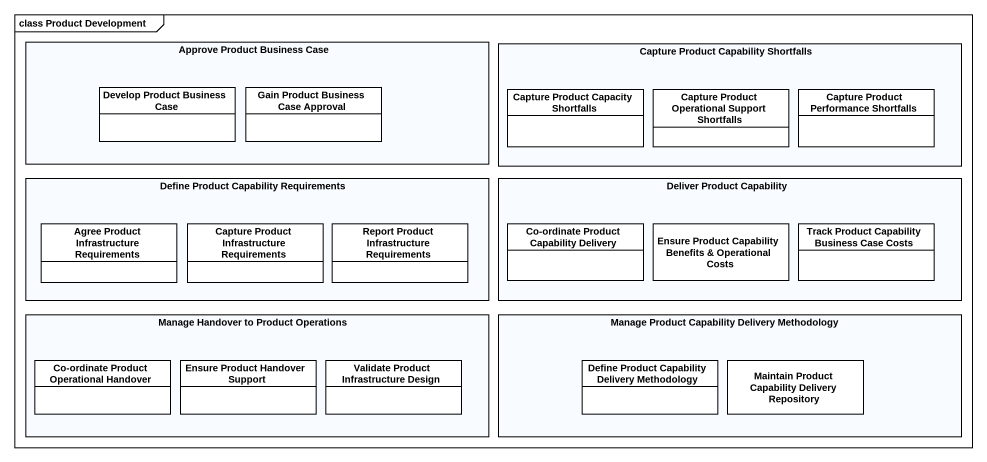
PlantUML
@startuml
mainframe class Product Development
hide circle
hide empty members
rectangle "Approve Product Business Case" as Approve_Product_Business {
  class "Develop Product Business Case" as Develop_Product_Business #FFFFFF
  class "Gain Product Business Case Approval" as Gain_Product_Business_Case #FFFFFF
}
rectangle "Capture Product Capability Shortfalls" as Capture_Product_Capability {
  class "Capture Product Capacity Shortfalls" as Capture_Product_Capacity #FFFFFF
  class "Capture Product Operational Support Shortfalls" as Capture_Product_Operational #FFFFFF
  class "Capture Product Performance Shortfalls" as Capture_Product_Performance #FFFFFF
}
rectangle "Define Product Capability Requirements" as Define_Product_Capability {
  class "Agree Product Infrastructure Requirements" as Agree_Product #FFFFFF
  class "Capture Product Infrastructure Requirements" as Capture_Product #FFFFFF
  class "Report Product Infrastructure Requirements" as Report_Product #FFFFFF
}
rectangle "Deliver Product Capability" as Deliver_Product_Capability {
  class "Co-ordinate Product Capability Delivery" as Co_ordinate_Product #FFFFFF
  class "Ensure Product Capability Benefits & Operational Costs" as Ensure_Product_Capability #FFFFFF
  class "Track Product Capability Business Case Costs" as Track_Product_Capability #FFFFFF
}
rectangle "Manage Handover to Product Operations" as Manage_Handover_to_Product {
  class "Co-ordinate Product Operational Handover" as Co_ordinate_Product_2 #FFFFFF
  class "Ensure Product Handover Support" as Ensure_Product_Handover #FFFFFF
  class "Validate Product Infrastructure Design" as Validate_Product #FFFFFF
}
rectangle "Manage Product Capability Delivery Methodology" as Manage_Product_Capability {
  class "Define Product Capability Delivery Methodology" as Define_Product_Capability_2 #FFFFFF
  class "Maintain Product Capability Delivery Repository" as Maintain_Product_Capability #FFFFFF
}
@enduml
